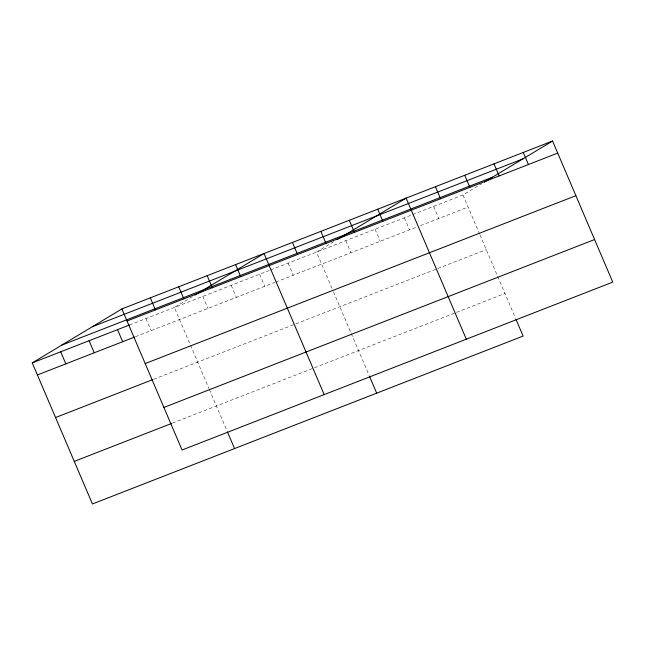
<?xml version="1.0" encoding="UTF-8"?>
<svg xmlns="http://www.w3.org/2000/svg" width="645" height="645" viewBox="0 0 645 645"><rect width="100%" height="100%" fill="white"/><g stroke="black" fill="none" stroke-linecap="round" stroke-linejoin="round"><path stroke-width="0.48" stroke-dasharray="3.23 2.42" d="M192.452 296.595L174.376 307.48L208.988 388.621M333.755 241.69L316.502 252.074L333.102 290.976M412.598 214.616L462.941 194.992L481.839 183.615M129.443 324.991L269.739 270.303M270.658 269.949L411.687 214.97M135.506 336.698L274.883 282.365M275.802 282.01L416.831 227.032M420.492 225.605L468.085 207.053M153.671 379.276L436.826 268.892M437.737 268.538L486.241 249.631M172.376 423.144L313.591 368.093M314.51 367.739L455.531 312.761M456.45 312.406L504.954 293.491M462.941 194.992L479.533 233.893M479.928 234.82L515.613 318.485M433.65 206.408L438.793 218.47M404.367 217.825L409.511 229.886M375.076 229.241L380.219 241.303M345.793 240.658L350.936 252.719M333.489 291.903L369.182 375.567M288.081 263.152L293.225 275.213M259.653 274.238L264.797 286.299M231.224 285.316L236.376 297.377M202.804 296.402L207.948 308.463M209.375 389.532L227.056 430.973M145.955 318.557L151.099 330.627"/><path stroke-width="0.97" d="M516.008 319.412L523.111 336.069L92.428 503.971L32.25 362.885L121.889 308.931L552.572 141.029L612.75 282.115L182.059 450.008L121.889 308.931M194.919 295.112L264.015 253.525L324.185 394.603M337.045 239.706L406.14 198.12L466.319 339.197M484.298 182.132L552.572 141.029M92.308 326.733L522.998 158.839M61.831 345.083L492.522 177.181M127.033 320.992L557.715 153.099M32.25 362.885L129.443 324.991M37.394 374.947L134.595 337.061M145.19 363.57L575.88 195.669M55.559 417.525L152.752 379.631M163.903 407.438L594.593 239.537M74.264 461.393L171.465 423.499M523.288 152.454L528.432 164.515M493.997 163.87L499.141 175.932M464.714 175.287L469.858 187.348M435.423 186.703L440.575 198.765M377.712 209.198L382.856 221.259M349.292 220.284L354.436 232.345M320.863 231.361L326.007 243.423M369.577 376.495L376.68 393.152M292.435 242.439L297.587 254.509M235.586 264.603L240.73 276.665M207.158 275.689L212.31 287.751M178.738 286.767L183.881 298.829M227.443 431.9L234.554 448.557M150.309 297.853L155.453 309.914M117.527 329.643L122.671 341.705M89.099 340.721L94.243 352.783M60.678 351.807L65.822 363.869"/></g></svg>
